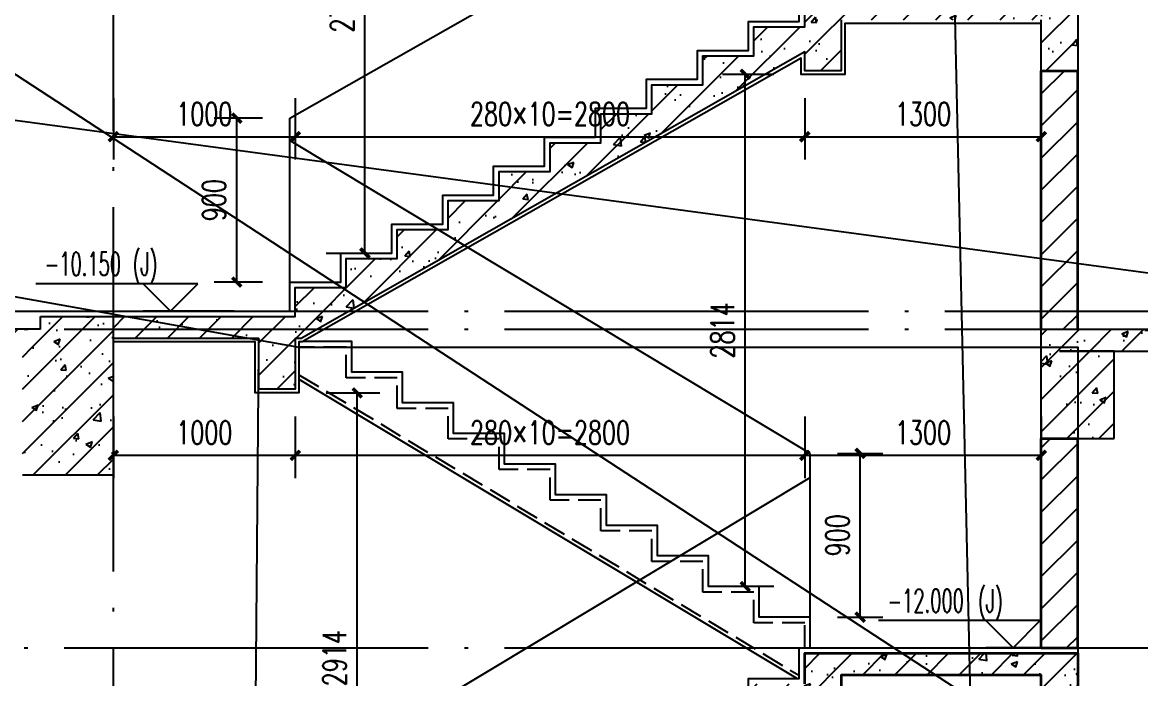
# Model space of a CAD drawing. Header units: millimetres. Extents: x 434053 to 1059003, y -2417481 to 936527.
# Drawn here: x 548360 to 554505, y -1797301 to -1793697 of the extents above; entities that cross this region are included whole.
import ezdxf

# ---------------------------------------------------------------- set-up
doc = ezdxf.new("R2010")
doc.units = ezdxf.units.MM
doc.header["$LTSCALE"] = 1000
doc.header["$MEASUREMENT"] = 0
doc.linetypes.add('DASH', pattern=[0.35, 0.25, -0.1])
doc.linetypes.add('DOTE', pattern=[2.42, 2, -0.2, 0.02, -0.2])
doc.layers.get('Defpoints').update_dxf_attribs({"color": 6})
doc.layers.add('20221202建筑修改', color=6, linetype='Continuous', plot=False)
for name, color, linetype in [('A-AXIS', 16, 'DOTE'), ('A-WALL-PATT', 8, 'Continuous'), ('COLUMN', 5, 'Continuous'), ('DIM_ELEV', 3, 'Continuous'), ('DOTE', 16, 'DOTE'), ('PUB_DIM', 83, 'Continuous'), ('PUB_HATCH', 8, 'Continuous'), ('PUB_TEXT', 7, 'Continuous'), ('S_A-FLOR-STR', 2, 'Continuous'), ('S_STAIR', 2, 'Continuous'), ('WALL', 5, 'Continuous')]:
    doc.layers.add(name, color=color, linetype=linetype)
doc.layers.add('A-WALL', color=5, linetype='Continuous', lineweight=35)
doc.styles.add('_TCH_DIM', font='SIMPLEX.shx', dxfattribs={"width": 0.8, "height": 3, "bigfont": 'GBCBIG.shx'})
doc.styles.add('_TCH_DIM_T3', font='SIMPLEX', dxfattribs={"width": 0.705882, "bigfont": 'GBCBIG'})
doc.dimstyles.new('_TCH_ARCH&&50', dxfattribs={"dimtxt": 127.5, "dimasz": 50, "dimexe": 125, "dimexo": 150, "dimgap": 61.25, "dimtad": 1, "dimdec": 0, "dimzin": 0, "dimdsep": 46, "dimtxsty": '_TCH_DIM_T3', "dimblk": 'ARCHTICK', "dimcen": 0.09, "dimclrt": 7, "dimazin": 2, "dimtfac": 1, "dimtdec": 0, "dimtix": 1, "dimtmove": 2, "dimatfit": 3, "dimfxl": 1, "dimtolj": 1, "dimtzin": 0, "dimarcsym": 0})
pattern_1 = [(45, (-1713816.56, -1462982.77), (-88.3883476, 88.3883476), []), (50, (-1713816.56, -1462982.77), (358.63009, -31.376067), [37.5, -412.5]), (355, (-1713816.56, -1462982.77), (-69.375667, 376.096067), [30, -330]), (100.4514, (-1713786.68, -1462985.4), (289.25469, 344.71977), [31.870095, -350.571056]), (46.1842, (-1713816.56, -1462882.77), (533.620524, -82.75951), [56.25, -618.75]), (96.6356, (-1713772.1, -1462889.67), (467.33135, 487.05894), [47.80514, -525.8565]), (351.1842, (-1713816.56, -1462882.77), (467.33097, 487.0593), [45, -495]), (21, (-1713766.56, -1462907.77), (298.453526, -201.309445), [37.5, -412.5]), (326, (-1713766.56, -1462907.77), (121.657666, 362.57502), [30, -330]), (71.4514, (-1713741.7, -1462924.55), (420.111314, 161.26525), [31.870095, -350.571056]), (37.5, (-1713816.56, -1462982.77), (6.079928, 166.446927), [0, -326, 0, -335, 0, -331.25]), (7.5, (-1713816.56, -1462982.77), (131.534769, 197.205856), [0, -191, 0, -318.5, 0, -126.25]), (327.5, (-1713928.06, -1462982.77), (266.911218, -11.277436), [0, -125, 0, -390, 0, -517.5]), (317.5, (-1713978.06, -1462982.77), (291.593085, 50.05249), [0, -162.5, 0, -259, 0, -367.5])]
pattern_2 = [(45, (-1713816.56, -1462893.01), (-88.388383, 88.388383), [])]

# ---------------------------------------------------------------- blocks, each defined once
blk = doc.blocks.new('_ArchTick')
at = {"color": 0, "linetype": 'ByBlock', "const_width": 0.4}
blk.add_lwpolyline([(-0.5, -0.5), (0.5, 0.5)], dxfattribs=at)
blk = doc.blocks.new('*D2125')
at = {"layer": 'Defpoints', "color": 0, "transparency": 16777216}
for p in [(552659.5, -1793962.3), (553959.5, -1793962.3), (553959.5, -1794324.9)]:
    blk.add_point(p, dxfattribs=at)
at = {"layer": 'PUB_DIM', "color": 0, "lineweight": -2, "transparency": 16777216}
for p, q in [((552659.5, -1794112.3), (552659.5, -1794449.9)), ((553959.5, -1794112.3), (553959.5, -1794449.9)), ((552659.5, -1794324.9), (553959.5, -1794324.9))]:
    blk.add_line(p, q, dxfattribs=at)
at = {"layer": 'PUB_DIM', "color": 0, "lineweight": -2, "transparency": 16777216, "xscale": 50, "yscale": 50, "zscale": 50, "rotation": 180}
blk.add_blockref('_ArchTick', (552659.5, -1794324.9), dxfattribs=at)
at = {"layer": 'PUB_DIM', "color": 0, "lineweight": -2, "transparency": 16777216, "xscale": 50, "yscale": 50, "zscale": 50}
blk.add_blockref('_ArchTick', (553959.5, -1794324.9), dxfattribs=at)
at = {"layer": 'PUB_DIM', "color": 7, "transparency": 16777216, "insert": (553309.5, -1794199.9), "char_height": 127.5, "attachment_point": 5, "style": '_TCH_DIM_T3'}
blk.add_mtext('\\A1;1300', dxfattribs=at)
blk = doc.blocks.new('*D2126')
at = {"layer": 'Defpoints', "color": 0, "transparency": 16777216}
for p in [(549859.5, -1793962.3), (552659.5, -1793962.3), (552659.5, -1794324.9)]:
    blk.add_point(p, dxfattribs=at)
at = {"layer": 'PUB_DIM', "color": 0, "lineweight": -2, "transparency": 16777216}
for p, q in [((549859.5, -1794112.3), (549859.5, -1794449.9)), ((552659.5, -1794112.3), (552659.5, -1794449.9)), ((549859.5, -1794324.9), (552659.5, -1794324.9))]:
    blk.add_line(p, q, dxfattribs=at)
at = {"layer": 'PUB_DIM', "color": 0, "lineweight": -2, "transparency": 16777216, "xscale": 50, "yscale": 50, "zscale": 50, "rotation": 180}
blk.add_blockref('_ArchTick', (549859.5, -1794324.9), dxfattribs=at)
at = {"layer": 'PUB_DIM', "color": 0, "lineweight": -2, "transparency": 16777216, "xscale": 50, "yscale": 50, "zscale": 50}
blk.add_blockref('_ArchTick', (552659.5, -1794324.9), dxfattribs=at)
at = {"layer": 'PUB_DIM', "color": 7, "transparency": 16777216, "insert": (551259.5, -1794199.9), "char_height": 127.5, "attachment_point": 5, "style": '_TCH_DIM_T3'}
blk.add_mtext('\\A1;280×10=2800', dxfattribs=at)
blk = doc.blocks.new('*D2127')
at = {"layer": 'Defpoints', "color": 0, "transparency": 16777216}
for p in [(548859.5, -1793962.3), (549859.5, -1793962.3), (549859.5, -1794324.9)]:
    blk.add_point(p, dxfattribs=at)
at = {"layer": 'PUB_DIM', "color": 0, "lineweight": -2, "transparency": 16777216}
for p, q in [((548859.5, -1794112.3), (548859.5, -1794449.9)), ((549859.5, -1794112.3), (549859.5, -1794449.9)), ((548859.5, -1794324.9), (549859.5, -1794324.9))]:
    blk.add_line(p, q, dxfattribs=at)
at = {"layer": 'PUB_DIM', "color": 0, "lineweight": -2, "transparency": 16777216, "xscale": 50, "yscale": 50, "zscale": 50, "rotation": 180}
blk.add_blockref('_ArchTick', (548859.5, -1794324.9), dxfattribs=at)
at = {"layer": 'PUB_DIM', "color": 0, "lineweight": -2, "transparency": 16777216, "xscale": 50, "yscale": 50, "zscale": 50}
blk.add_blockref('_ArchTick', (549859.5, -1794324.9), dxfattribs=at)
at = {"layer": 'PUB_DIM', "color": 7, "transparency": 16777216, "insert": (549359.5, -1794199.9), "char_height": 127.5, "attachment_point": 5, "style": '_TCH_DIM_T3'}
blk.add_mtext('\\A1;1000', dxfattribs=at)
blk = doc.blocks.new('*D2128')
at = {"layer": 'Defpoints', "color": 0, "transparency": 16777216}
for p in [(552659.5, -1795712.3), (553959.5, -1795712.3), (553959.5, -1796074.8)]:
    blk.add_point(p, dxfattribs=at)
at = {"layer": 'PUB_DIM', "color": 0, "lineweight": -2, "transparency": 16777216}
for p, q in [((552659.5, -1795862.3), (552659.5, -1796199.8)), ((553959.5, -1795862.3), (553959.5, -1796199.8)), ((552659.5, -1796074.8), (553959.5, -1796074.8))]:
    blk.add_line(p, q, dxfattribs=at)
at = {"layer": 'PUB_DIM', "color": 0, "lineweight": -2, "transparency": 16777216, "xscale": 50, "yscale": 50, "zscale": 50, "rotation": 180}
blk.add_blockref('_ArchTick', (552659.5, -1796074.8), dxfattribs=at)
at = {"layer": 'PUB_DIM', "color": 0, "lineweight": -2, "transparency": 16777216, "xscale": 50, "yscale": 50, "zscale": 50}
blk.add_blockref('_ArchTick', (553959.5, -1796074.8), dxfattribs=at)
at = {"layer": 'PUB_DIM', "color": 7, "transparency": 16777216, "insert": (553309.5, -1795949.8), "char_height": 127.5, "attachment_point": 5, "style": '_TCH_DIM_T3'}
blk.add_mtext('\\A1;1300', dxfattribs=at)
blk = doc.blocks.new('*D2129')
at = {"layer": 'Defpoints', "color": 0, "transparency": 16777216}
for p in [(549859.5, -1795712.3), (552659.5, -1795712.3), (552659.5, -1796074.8)]:
    blk.add_point(p, dxfattribs=at)
at = {"layer": 'PUB_DIM', "color": 0, "lineweight": -2, "transparency": 16777216}
for p, q in [((549859.5, -1795862.3), (549859.5, -1796199.8)), ((552659.5, -1795862.3), (552659.5, -1796199.8)), ((549859.5, -1796074.8), (552659.5, -1796074.8))]:
    blk.add_line(p, q, dxfattribs=at)
at = {"layer": 'PUB_DIM', "color": 0, "lineweight": -2, "transparency": 16777216, "xscale": 50, "yscale": 50, "zscale": 50, "rotation": 180}
blk.add_blockref('_ArchTick', (549859.5, -1796074.8), dxfattribs=at)
at = {"layer": 'PUB_DIM', "color": 0, "lineweight": -2, "transparency": 16777216, "xscale": 50, "yscale": 50, "zscale": 50}
blk.add_blockref('_ArchTick', (552659.5, -1796074.8), dxfattribs=at)
at = {"layer": 'PUB_DIM', "color": 7, "transparency": 16777216, "insert": (551259.5, -1795949.8), "char_height": 127.5, "attachment_point": 5, "style": '_TCH_DIM_T3'}
blk.add_mtext('\\A1;280×10=2800', dxfattribs=at)
blk = doc.blocks.new('*D2130')
at = {"layer": 'Defpoints', "color": 0, "transparency": 16777216}
for p in [(548859.5, -1795712.3), (549859.5, -1795712.3), (549859.5, -1796074.8)]:
    blk.add_point(p, dxfattribs=at)
at = {"layer": 'PUB_DIM', "color": 0, "lineweight": -2, "transparency": 16777216}
for p, q in [((548859.5, -1795862.3), (548859.5, -1796199.8)), ((549859.5, -1795862.3), (549859.5, -1796199.8)), ((548859.5, -1796074.8), (549859.5, -1796074.8))]:
    blk.add_line(p, q, dxfattribs=at)
at = {"layer": 'PUB_DIM', "color": 0, "lineweight": -2, "transparency": 16777216, "xscale": 50, "yscale": 50, "zscale": 50, "rotation": 180}
blk.add_blockref('_ArchTick', (548859.5, -1796074.8), dxfattribs=at)
at = {"layer": 'PUB_DIM', "color": 0, "lineweight": -2, "transparency": 16777216, "xscale": 50, "yscale": 50, "zscale": 50}
blk.add_blockref('_ArchTick', (549859.5, -1796074.8), dxfattribs=at)
at = {"layer": 'PUB_DIM', "color": 7, "transparency": 16777216, "insert": (549359.5, -1795949.8), "char_height": 127.5, "attachment_point": 5, "style": '_TCH_DIM_T3'}
blk.add_mtext('\\A1;1000', dxfattribs=at)
blk = doc.blocks.new('*D2136')
at = {"layer": 'Defpoints', "color": 0, "transparency": 16777216}
for p in [(552332.5, -1793982.3), (552639.5, -1793982.3), (552639.5, -1796795.9)]:
    blk.add_point(p, dxfattribs=at)
at = {"layer": 'PUB_DIM', "color": 0, "lineweight": -2, "transparency": 16777216}
for p, q in [((552489.5, -1793982.3), (552207.5, -1793982.3)), ((552332.5, -1796795.9), (552332.5, -1793982.3)), ((552489.5, -1796795.9), (552207.5, -1796795.9))]:
    blk.add_line(p, q, dxfattribs=at)
at = {"layer": 'PUB_DIM', "color": 0, "lineweight": -2, "transparency": 16777216, "xscale": 50, "yscale": 50, "zscale": 50}
for p, rotation in [((552332.5, -1793982.3), 90), ((552332.5, -1796795.9), 270)]:
    blk.add_blockref('_ArchTick', p, dxfattribs=dict(at, rotation=rotation))
at = {"layer": 'PUB_DIM', "color": 7, "transparency": 16777216, "insert": (552207.5, -1795389.1), "char_height": 127.5, "attachment_point": 5, "rotation": 90, "style": '_TCH_DIM_T3'}
blk.add_mtext('\\A1;2814', dxfattribs=at)
blk = doc.blocks.new('*D2137')
at = {"layer": 'Defpoints', "color": 0, "transparency": 16777216}
for p in [(549879.5, -1795732.3), (550200, -1795732.3), (549879.5, -1798645.9)]:
    blk.add_point(p, dxfattribs=at)
at = {"layer": 'PUB_DIM', "color": 0, "lineweight": -2, "transparency": 16777216}
for p, q in [((550029.5, -1795732.3), (550325, -1795732.3)), ((550200, -1798645.9), (550200, -1795732.3)), ((550029.5, -1798645.9), (550325, -1798645.9))]:
    blk.add_line(p, q, dxfattribs=at)
at = {"layer": 'PUB_DIM', "color": 0, "lineweight": -2, "transparency": 16777216, "xscale": 50, "yscale": 50, "zscale": 50}
for p, rotation in [((550200, -1795732.3), 90), ((550200, -1798645.9), 270)]:
    blk.add_blockref('_ArchTick', p, dxfattribs=dict(at, rotation=rotation))
at = {"layer": 'PUB_DIM', "color": 7, "transparency": 16777216, "insert": (550075, -1797189.1), "char_height": 127.5, "attachment_point": 5, "rotation": 90, "style": '_TCH_DIM_T3'}
blk.add_mtext('\\A1;2914', dxfattribs=at)
blk = doc.blocks.new('*D2138')
at = {"layer": 'Defpoints', "color": 0, "transparency": 16777216}
for p in [(549879.5, -1792232.3), (550242, -1792232.3), (549879.5, -1794964.1)]:
    blk.add_point(p, dxfattribs=at)
at = {"layer": 'PUB_DIM', "color": 0, "lineweight": -2, "transparency": 16777216}
for p, q in [((550029.5, -1792232.3), (550367, -1792232.3)), ((550242, -1794964.1), (550242, -1792232.3)), ((550029.5, -1794964.1), (550367, -1794964.1))]:
    blk.add_line(p, q, dxfattribs=at)
at = {"layer": 'PUB_DIM', "color": 0, "lineweight": -2, "transparency": 16777216, "xscale": 50, "yscale": 50, "zscale": 50}
for p, rotation in [((550242, -1792232.3), 90), ((550242, -1794964.1), 270)]:
    blk.add_blockref('_ArchTick', p, dxfattribs=dict(at, rotation=rotation))
at = {"layer": 'PUB_DIM', "color": 7, "transparency": 16777216, "insert": (550117, -1793598.2), "char_height": 127.5, "attachment_point": 5, "rotation": 90, "style": '_TCH_DIM_T3'}
blk.add_mtext('\\A1;2732', dxfattribs=at)
blk = doc.blocks.new('*D2142')
at = {"layer": 'Defpoints', "color": 0, "transparency": 16777216}
for p in [(552689.5, -1796064.1), (552964, -1796064.1), (552689.5, -1796964.1)]:
    blk.add_point(p, dxfattribs=at)
at = {"layer": 'PUB_DIM', "color": 0, "lineweight": -2, "transparency": 16777216}
for p, q in [((552839.5, -1796064.1), (553089, -1796064.1)), ((552964, -1796964.1), (552964, -1796064.1)), ((552839.5, -1796964.1), (553089, -1796964.1))]:
    blk.add_line(p, q, dxfattribs=at)
at = {"layer": 'PUB_DIM', "color": 0, "lineweight": -2, "transparency": 16777216, "xscale": 50, "yscale": 50, "zscale": 50}
for p, rotation in [((552964, -1796064.1), 90), ((552964, -1796964.1), 270)]:
    blk.add_blockref('_ArchTick', p, dxfattribs=dict(at, rotation=rotation))
at = {"layer": 'PUB_DIM', "color": 7, "transparency": 16777216, "insert": (552839, -1796514.1), "char_height": 127.5, "attachment_point": 5, "rotation": 90, "style": '_TCH_DIM_T3'}
blk.add_mtext('\\A1;900', dxfattribs=at)
blk = doc.blocks.new('*D2145')
at = {"layer": 'Defpoints', "color": 0, "transparency": 16777216}
for p in [(549538, -1794223.2), (549829.5, -1794223.2), (549829.5, -1795123.2)]:
    blk.add_point(p, dxfattribs=at)
at = {"layer": 'PUB_DIM', "color": 0, "lineweight": -2, "transparency": 16777216}
for p, q in [((549679.5, -1794223.2), (549413, -1794223.2)), ((549538, -1795123.2), (549538, -1794223.2)), ((549679.5, -1795123.2), (549413, -1795123.2))]:
    blk.add_line(p, q, dxfattribs=at)
at = {"layer": 'PUB_DIM', "color": 0, "lineweight": -2, "transparency": 16777216, "xscale": 50, "yscale": 50, "zscale": 50}
for p, rotation in [((549538, -1794223.2), 90), ((549538, -1795123.2), 270)]:
    blk.add_blockref('_ArchTick', p, dxfattribs=dict(at, rotation=rotation))
at = {"layer": 'PUB_DIM', "color": 7, "transparency": 16777216, "insert": (549413, -1794673.2), "char_height": 127.5, "attachment_point": 5, "rotation": 90, "style": '_TCH_DIM_T3'}
blk.add_mtext('\\A1;900', dxfattribs=at)

msp = doc.modelspace()

# ---------------------------------------------------------------- hatches: boundary and pattern name
at = {"layer": 'A-WALL-PATT'}
h = msp.add_hatch(dxfattribs=at)
h.set_pattern_fill('普通砖', color=256, scale=50, style=0)
h.set_pattern_definition(pattern_2)
h.paths.add_polyline_path([(553959.5, -1795382.3), (554159.5, -1795382.3), (554159.5, -1793962.3), (553959.5, -1793962.3)])
h = msp.add_hatch(dxfattribs=at)
h.set_pattern_fill('普通砖', color=256, scale=50, style=0)
h.set_pattern_definition(pattern_2)
h.paths.add_polyline_path([(554159.5, -1797132.3), (554159.5, -1795982.3), (553959.5, -1795982.3), (553959.5, -1797132.3)])
at = {"layer": 'PUB_HATCH'}
h = msp.add_hatch(dxfattribs=at)
h.set_pattern_fill('钢筋混凝土', color=256, scale=50, style=0)
h.set_pattern_definition([(45, (-2251422.35, -1072142.77), (-88.3883476, 88.3883476), []), (50, (-2251422.35, -1072142.77), (358.63009, -31.376067), [37.5, -412.5]), (355, (-2251422.35, -1072142.77), (-69.375667, 376.096067), [30, -330]), (100.4514, (-2251392.46, -1072145.4), (289.25469, 344.71977), [31.870095, -350.571056]), (46.1842, (-2251422.35, -1072042.77), (533.620524, -82.75951), [56.25, -618.75]), (96.6356, (-2251377.9, -1072049.67), (467.33135, 487.05894), [47.80514, -525.8565]), (351.1842, (-2251422.35, -1072042.77), (467.33097, 487.0593), [45, -495]), (21, (-2251372.35, -1072067.77), (298.453526, -201.309445), [37.5, -412.5]), (326, (-2251372.35, -1072067.77), (121.657666, 362.575023), [30, -330]), (71.4514, (-2251347.47, -1072084.55), (420.111314, 161.26525), [31.870095, -350.571056]), (37.5, (-2251422.35, -1072142.77), (6.0799277, 166.446927), [0, -326, 0, -335, 0, -331.25]), (7.5, (-2251422.35, -1072142.77), (131.534769, 197.205856), [0, -191, 0, -318.5, 0, -126.25]), (327.5, (-2251533.85, -1072142.77), (266.911218, -11.277436), [0, -125, 0, -390, 0, -517.5]), (317.5, (-2251583.85, -1072142.77), (291.593085, 50.052491), [0, -162.5, 0, -259, 0, -367.5])])
edge = h.paths.add_edge_path()
edge.add_line((548859.5, -1795312.3), (549859.5, -1795312.3))
edge.add_line((549859.5, -1795312.3), (549859.5, -1795153.2))
edge.add_line((549859.5, -1795153.2), (550139.5, -1795153.2))
edge.add_line((550139.5, -1795153.2), (550139.5, -1794994.1))
edge.add_line((550139.5, -1794994.1), (550419.5, -1794994.1))
edge.add_line((550419.5, -1794994.1), (550419.5, -1794835))
edge.add_line((550419.5, -1794835), (550699.5, -1794835))
edge.add_line((550699.5, -1794835), (550699.5, -1794675.9))
edge.add_line((550699.5, -1794675.9), (550979.5, -1794675.9))
edge.add_line((550979.5, -1794675.9), (550979.5, -1794516.8))
edge.add_line((550979.5, -1794516.8), (551259.5, -1794516.8))
edge.add_line((551259.5, -1794516.8), (551259.5, -1794357.7))
edge.add_line((551259.5, -1794357.7), (551539.5, -1794357.7))
edge.add_line((551539.5, -1794357.7), (551539.5, -1794198.6))
edge.add_line((551539.5, -1794198.6), (551819.5, -1794198.6))
edge.add_line((551819.5, -1794198.6), (551819.5, -1794039.5))
edge.add_line((551819.5, -1794039.5), (552099.5, -1794039.5))
edge.add_line((552099.5, -1794039.5), (552099.5, -1793880.5))
edge.add_line((552099.5, -1793880.5), (552379.5, -1793880.5))
edge.add_line((552379.5, -1793880.5), (552379.5, -1793721.4))
edge.add_line((552379.5, -1793721.4), (552659.5, -1793721.4))
edge.add_line((552659.5, -1793721.4), (552659.5, -1793562.3))
edge.add_line((552659.5, -1793562.3), (553959.5, -1793562.3))
edge.add_line((553959.5, -1793562.3), (554159.5, -1793562.3))
edge.add_line((554159.5, -1793562.3), (554159.5, -1793962.3))
edge.add_line((554159.5, -1793962.3), (553959.5, -1793962.3))
edge.add_line((553959.5, -1793962.3), (553959.5, -1793682.3))
edge.add_line((553959.5, -1793682.3), (552859.5, -1793682.3))
edge.add_line((552859.5, -1793682.3), (552859.5, -1793962.3))
edge.add_line((552859.5, -1793962.3), (552659.5, -1793962.3))
edge.add_line((552659.5, -1793962.3), (552659.5, -1793859.4))
edge.add_line((552659.5, -1793859.4), (549891.2, -1795432.3))
edge.add_line((549891.2, -1795432.3), (549859.5, -1795432.3))
edge.add_line((549859.5, -1795432.3), (549859.5, -1795712.3))
edge.add_line((549859.5, -1795712.3), (549659.5, -1795712.3))
edge.add_line((549659.5, -1795712.3), (549659.5, -1795432.3))
edge.add_line((549659.5, -1795432.3), (548859.5, -1795432.3))
h = msp.add_hatch(dxfattribs=at)
h.set_pattern_fill('钢筋混凝土', color=256, scale=50, style=0)
h.set_pattern_definition(pattern_1)
h.paths.add_polyline_path([(548559.5, -1795422.3), (548859.5, -1795382.3), (548859.5, -1795312.3), (548459.5, -1795312.3), (548459.5, -1795382.3)])
h = msp.add_hatch(dxfattribs=at)
h.set_pattern_fill('钢筋混凝土', color=256, scale=50, style=0)
h.set_pattern_definition(pattern_1)
h.paths.add_polyline_path([(548559.5, -1795422.3), (548459.5, -1795382.3), (547759.5, -1795382.3), (547759.5, -1795502.3), (548359.5, -1795502.3)])
h = msp.add_hatch(dxfattribs=at)
h.set_pattern_fill('钢筋混凝土', color=256, scale=50, style=0)
h.set_pattern_definition(pattern_1)
h.paths.add_polyline_path([(548859.5, -1796182.3), (548859.5, -1795382.3), (548559.5, -1795422.3), (548359.5, -1795502.3), (548359.5, -1796182.3)])
h = msp.add_hatch(dxfattribs=at)
h.set_pattern_fill('钢筋混凝土', color=256, scale=50, style=0)
h.set_pattern_definition(pattern_1)
h.paths.add_polyline_path([(554359.5, -1795982.3), (554359.5, -1795502.3), (553959.5, -1795382.3), (553959.5, -1795982.3)])
h = msp.add_hatch(dxfattribs=at)
h.set_pattern_fill('钢筋混凝土', color=256, scale=50, style=0)
h.set_pattern_definition(pattern_1)
h.paths.add_polyline_path([(553959.5, -1795382.3), (554359.5, -1795502.3), (554059.5, -1795502.3), (554059.5, -1795382.3)])
h = msp.add_hatch(dxfattribs=at)
h.set_pattern_fill('钢筋混凝土', color=256, scale=50, style=0)
h.set_pattern_definition(pattern_1)
h.paths.add_polyline_path([(554059.5, -1795382.3), (554059.5, -1795502.3), (555259.5, -1795502.3), (555259.5, -1795382.3)])
h = msp.add_hatch(dxfattribs=at)
h.set_pattern_fill('钢筋混凝土', color=256, scale=50, style=0)
h.set_pattern_definition(pattern_1)
h.paths.add_polyline_path([(550142.5, -1799132.3), (549859.5, -1799132.3), (549859.5, -1798844.1), (550139.5, -1798844.1), (550139.5, -1798675.9), (550419.5, -1798675.9), (550419.5, -1798507.7), (550699.5, -1798507.7), (550699.5, -1798339.5), (550979.5, -1798339.5), (550979.5, -1798171.4), (551259.5, -1798171.4), (551259.5, -1798003.2), (551539.5, -1798003.2), (551539.5, -1797835), (551819.5, -1797835), (551819.5, -1797666.8), (552099.5, -1797666.8), (552099.5, -1797498.6), (552379.5, -1797498.6), (552379.5, -1797330.5), (552659.5, -1797330.5), (552659.5, -1797162.3), (553959.5, -1797162.3), (554159.5, -1797162.3), (554159.5, -1797562.3), (553959.5, -1797562.3), (553959.5, -1797282.3), (552859.5, -1797282.3), (552859.5, -1797562.3), (552659.5, -1797562.3), (552659.5, -1797470.4), (550142.5, -1798982.3)])

# ---------------------------------------------------------------- linework, layer by layer
at = {"layer": '20221202建筑修改'}
for points in [[(500113.9, -1797002.8), (525887.9, -1797002.8), (534225.9, -1800435.3), (534225.9, -1784785.3), (553570.4, -1797407.2), (553409.5, -1790257.2)], [(525887.9, -1791210.3), (549879.5, -1795480.5), (554159.5, -1795480.5), (554159.5, -1799132.3), (549627.9, -1799132.3), (549659.5, -1795492.8)], [(584896.1, -1796075.8), (525887.9, -1791210.3), (594213.9, -1800414.3)]]:
    msp.add_lwpolyline(points, dxfattribs=at)
at = {"layer": 'A-AXIS'}
msp.add_line((548859.5, -1799132.3), (548859.5, -1783755.8), dxfattribs=at)
at = {"layer": 'A-WALL'}
for p, q in [((553959.5, -1795382.3), (553959.5, -1793962.3)), ((553959.5, -1793962.3), (554159.5, -1793962.3)), ((554159.5, -1795382.3), (554159.5, -1793962.3)), ((553959.5, -1797132.3), (553959.5, -1795982.3)), ((553959.5, -1795982.3), (554159.5, -1795982.3)), ((554159.5, -1797132.3), (554159.5, -1795982.3)), ((553959.5, -1797132.3), (554159.5, -1797132.3))]:
    msp.add_line(p, q, dxfattribs=at)
for points in [[(552659.5, -1797330.5), (552659.5, -1797162.3), (553959.5, -1797162.3), (554159.5, -1797162.3), (554159.5, -1797562.3)], [(553959.5, -1797562.3), (553959.5, -1797282.3), (552859.5, -1797282.3), (552859.5, -1797562.3)]]:
    msp.add_lwpolyline(points, dxfattribs=at)
at = {"layer": 'COLUMN'}
for points in [[(548859.5, -1795312.3), (549859.5, -1795312.3), (549859.5, -1795153.2), (550139.5, -1795153.2), (550139.5, -1794994.1), (550419.5, -1794994.1), (550419.5, -1794835), (550699.5, -1794835), (550699.5, -1794675.9), (550979.5, -1794675.9), (550979.5, -1794516.8), (551259.5, -1794516.8), (551259.5, -1794357.7), (551539.5, -1794357.7), (551539.5, -1794198.6), (551819.5, -1794198.6), (551819.5, -1794039.5), (552099.5, -1794039.5), (552099.5, -1793880.5), (552379.5, -1793880.5), (552379.5, -1793721.4), (552659.5, -1793721.4), (552659.5, -1793562.3)], [(554159.5, -1793562.3), (554159.5, -1793962.3), (553959.5, -1793962.3), (553959.5, -1793682.3)], [(552859.5, -1793682.3), (552859.5, -1793962.3), (552659.5, -1793962.3), (552659.5, -1793859.4), (549891.2, -1795432.3), (549859.5, -1795432.3), (549859.5, -1795712.3), (549659.5, -1795712.3), (549659.5, -1795432.3), (548859.5, -1795432.3)]]:
    msp.add_lwpolyline(points, dxfattribs=at)
at = {"layer": 'DIM_ELEV'}
for p, q in [((549323.8, -1795132.3), (548434.2, -1795132.3)), ((549173.8, -1795282.3), (549023.8, -1795132.3)), ((549173.8, -1795282.3), (549323.8, -1795132.3)), ((549523.8, -1795282.3), (549023.8, -1795282.3)), ((553954, -1796982.3), (553064.5, -1796982.3)), ((553804, -1797132.3), (553654, -1796982.3)), ((553804, -1797132.3), (553954, -1796982.3)), ((554154, -1797132.3), (553654, -1797132.3))]:
    msp.add_line(p, q, dxfattribs=at)
at = {"layer": 'DOTE'}
for p, q in [((546169.5, -1795282.3), (555459.5, -1795282.3)), ((546169.5, -1795382.3), (555459.5, -1795382.3)), ((546169.5, -1797132.3), (555459.5, -1797132.3))]:
    msp.add_line(p, q, dxfattribs=at)
at = {"layer": 'S_A-FLOR-STR'}
for points in [[(552689.5, -1797132.3), (552689.5, -1796964.1), (552409.5, -1796964.1), (552409.5, -1796795.9), (552129.5, -1796795.9), (552129.5, -1796627.7), (551849.5, -1796627.7), (551849.5, -1796459.5), (551569.5, -1796459.5), (551569.5, -1796291.4), (551289.5, -1796291.4), (551289.5, -1796123.2), (551009.5, -1796123.2), (551009.5, -1795955), (550729.5, -1795955), (550729.5, -1795786.8), (550449.5, -1795786.8), (550449.5, -1795618.6), (550169.5, -1795618.6), (550169.5, -1795450.5), (549899.7, -1795450.5)], [(549879.5, -1795655.8), (552617.7, -1797300.5)], [(547759.5, -1798982.3), (549829.5, -1798982.3), (549829.5, -1798814.1), (550109.5, -1798814.1), (550109.5, -1798645.9), (550389.5, -1798645.9), (550389.5, -1798477.7), (550669.5, -1798477.7), (550669.5, -1798309.5), (550949.5, -1798309.5), (550949.5, -1798141.4), (551229.5, -1798141.4), (551229.5, -1797973.2), (551509.5, -1797973.2), (551509.5, -1797805), (551789.5, -1797805), (551789.5, -1797636.8), (552069.5, -1797636.8), (552069.5, -1797468.6), (552349.5, -1797468.6), (552349.5, -1797300.5), (552629.5, -1797300.5), (552629.5, -1797132.3), (553859.5, -1797132.3)]]:
    msp.add_lwpolyline(points, dxfattribs=at)
at = {"layer": 'S_STAIR'}
for p, q in [((549829.5, -1794223.2), (552689.5, -1792598.2)), ((549829.5, -1795123.2), (549829.5, -1794223.2)), ((552689.5, -1796064.1), (549829.5, -1794346.2)), ((552689.5, -1796964.1), (552689.5, -1796064.1)), ((549829.5, -1797914.1), (552689.5, -1796196.2))]:
    msp.add_line(p, q, dxfattribs=at)
for points in [[(547759.5, -1795282.3), (549829.5, -1795282.3), (549829.5, -1795123.2), (550109.5, -1795123.2), (550109.5, -1794964.1), (550389.5, -1794964.1), (550389.5, -1794805), (550669.5, -1794805), (550669.5, -1794645.9), (550949.5, -1794645.9), (550949.5, -1794486.8), (551229.5, -1794486.8), (551229.5, -1794327.7), (551509.5, -1794327.7), (551509.5, -1794168.6), (551789.5, -1794168.6), (551789.5, -1794009.5), (552069.5, -1794009.5), (552069.5, -1793850.5), (552349.5, -1793850.5), (552349.5, -1793691.4), (552629.5, -1793691.4), (552629.5, -1793532.3), (553959.5, -1793532.3)], [(553959.5, -1793702.3), (552879.5, -1793702.3), (552879.5, -1793982.3), (552639.5, -1793982.3), (552639.5, -1793893.7), (549896.5, -1795452.3), (549879.5, -1795452.3), (549879.5, -1795732.3), (549639.5, -1795732.3), (549639.5, -1795452.3), (548859.5, -1795452.3)]]:
    msp.add_lwpolyline(points, dxfattribs=at)
at = {"layer": 'WALL'}
for p, q in [((548459.5, -1795382.3), (548459.5, -1795312.3)), ((548459.5, -1795312.3), (548859.5, -1795312.3)), ((548859.5, -1795382.3), (548859.5, -1795312.3)), ((548459.5, -1795382.3), (547759.5, -1795382.3)), ((548859.5, -1796182.3), (548859.5, -1795382.3)), ((553959.5, -1795982.3), (553959.5, -1795382.3)), ((553959.5, -1795382.3), (554059.5, -1795382.3)), ((554059.5, -1795382.3), (555259.5, -1795382.3)), ((554359.5, -1795502.3), (554059.5, -1795502.3)), ((554059.5, -1795502.3), (555259.5, -1795502.3)), ((554359.5, -1795982.3), (554359.5, -1795502.3)), ((553959.5, -1795982.3), (554359.5, -1795982.3)), ((548359.5, -1796182.3), (548859.5, -1796182.3))]:
    msp.add_line(p, q, dxfattribs=at)
at = {"layer": 'WALL', "color": 4, "linetype": 'DASH', "ltscale": 0.5}
for points in [[(552659.5, -1797132.3), (552659.5, -1796994.1), (552379.5, -1796994.1), (552379.5, -1796825.9), (552099.5, -1796825.9), (552099.5, -1796657.7), (551819.5, -1796657.7), (551819.5, -1796489.5), (551539.5, -1796489.5), (551539.5, -1796321.4), (551259.5, -1796321.4), (551259.5, -1796153.2), (550979.5, -1796153.2), (550979.5, -1795985), (550699.5, -1795985), (550699.5, -1795816.8), (550419.5, -1795816.8), (550419.5, -1795648.6), (550139.5, -1795648.6), (550139.5, -1795480.5), (549879.5, -1795480.5)], [(549879.5, -1795632.4), (552626.3, -1797282.3), (552629.5, -1797282.3)]]:
    msp.add_lwpolyline(points, dxfattribs=at)

# ---------------------------------------------------------------- texts
at = {"layer": 'PUB_TEXT', "style": '_TCH_DIM', "width": 0.564706}
for s, p in [('-10.150', (548482, -1795087.3)), ('(J)', (548965.3, -1795087.3)), ('-12.000', (553114.3, -1796937.3)), ('(J)', (553611.3, -1796937.3))]:
    msp.add_text(s, height=127.5, dxfattribs=at).set_placement(p)

# ---------------------------------------------------------------- dimensions: what is measured, and where the dimension line sits
at = {"layer": 'PUB_DIM'}
for p1, p2, distance, picture, middle in [((549879.5, -1794964.1), (549879.5, -1792232.3), -362.5, '*D2138', (550117, -1793598.2)), ((548859.5, -1793962.3), (549859.5, -1793962.3), -362.6, '*D2127', (549359.5, -1794199.9)), ((552639.5, -1796795.9), (552639.5, -1793982.3), 307, '*D2136', (552207.5, -1795389.1)), ((552659.5, -1793962.3), (553959.5, -1793962.3), -362.6, '*D2125', (553309.5, -1794199.9)), ((549829.5, -1795123.2), (549829.5, -1794223.2), 291.5, '*D2145', (549413, -1794673.2)), ((548859.5, -1795712.3), (549859.5, -1795712.3), -362.6, '*D2130', (549359.5, -1795949.8)), ((549879.5, -1798645.9), (549879.5, -1795732.3), -320.5, '*D2137', (550075, -1797189.1)), ((552659.5, -1795712.3), (553959.5, -1795712.3), -362.6, '*D2128', (553309.5, -1795949.8)), ((552689.5, -1796964.1), (552689.5, -1796064.1), -274.5, '*D2142', (552839, -1796514.1))]:
    dim = msp.add_aligned_dim(p1=p1, p2=p2, distance=distance, dimstyle='_TCH_ARCH&&50', dxfattribs=at)
    dim.commit()
    dim.dimension.update_dxf_attribs({"geometry": picture, "text_midpoint": middle})
for p1, p2, picture, middle in [((549859.5, -1793962.3), (552659.5, -1793962.3), '*D2126', (551259.5, -1794199.9)), ((549859.5, -1795712.3), (552659.5, -1795712.3), '*D2129', (551259.5, -1795949.8))]:
    dim = msp.add_aligned_dim(p1=p1, p2=p2, distance=-362.6, text='280×10=2800', dimstyle='_TCH_ARCH&&50', dxfattribs=at)
    dim.commit()
    dim.dimension.update_dxf_attribs({"geometry": picture, "text_midpoint": middle})

doc.saveas('drawing.dxf')
